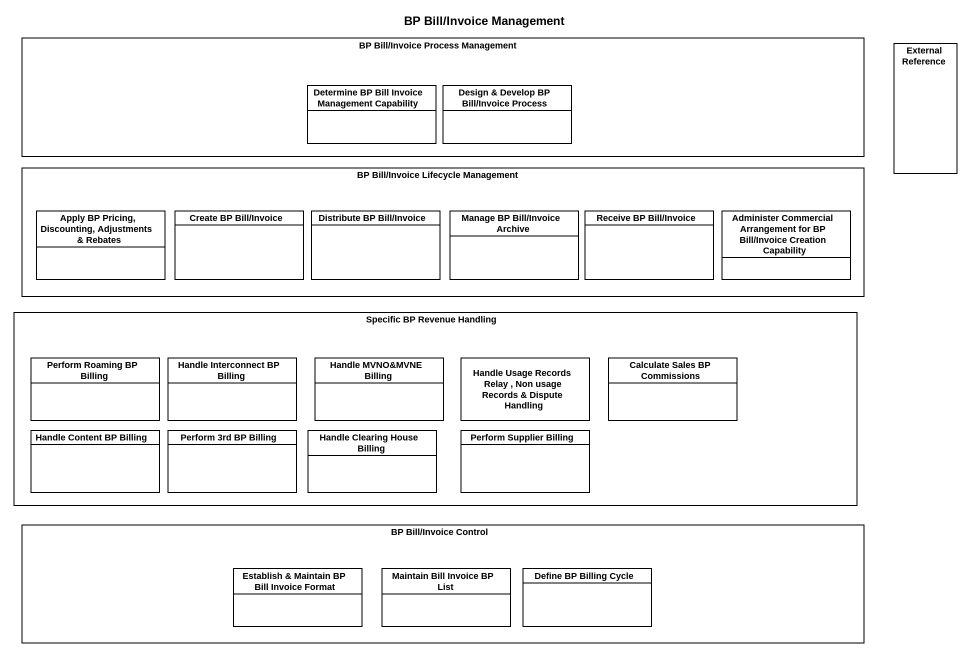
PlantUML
@startuml
title BP Bill/Invoice Management
allowmixing
hide circle
hide empty members
rectangle "BP Bill/Invoice Process Management" as BP_Bill_Invoice_Process {
  class "Determine BP Bill Invoice Management Capability" as Determine_BP_Bill_Invoice #FFFFFF
  class "Design & Develop BP Bill/Invoice Process" as Design_Develop_BP_Bill #FFFFFF
}
rectangle "External Reference" as External_Reference
rectangle "BP Bill/Invoice Lifecycle Management" as BP_Bill_Invoice_Lifecycle {
  class "Apply BP Pricing, Discounting, Adjustments & Rebates" as Apply_BP_Pricing #FFFFFF
  class "Create BP Bill/Invoice" as Create_BP_Bill_Invoice #FFFFFF
  class "Distribute BP Bill/Invoice" as Distribute_BP_Bill_Invoice #FFFFFF
  class "Manage BP Bill/Invoice Archive" as Manage_BP_Bill_Invoice #FFFFFF
  class "Receive BP Bill/Invoice" as Receive_BP_Bill_Invoice #FFFFFF
  class "Administer Commercial Arrangement for BP Bill/Invoice Creation Capability" as Administer_Commercial #FFFFFF
}
rectangle "Specific BP Revenue Handling" as Specific_BP_Revenue_Handling {
  class "Perform Roaming BP Billing" as Perform_Roaming_BP_Billing #FFFFFF
  class "Handle Interconnect BP Billing" as Handle_Interconnect_BP #FFFFFF
  class "Handle MVNO&MVNE Billing" as Handle_MVNO_MVNE_Billing #FFFFFF
  class "Handle Usage Records Relay , Non usage Records & Dispute Handling" as Handle_Usage_Records_Relay #FFFFFF
  class "Calculate Sales BP Commissions" as Calculate_Sales_BP #FFFFFF
  class "Handle Content BP Billing" as Handle_Content_BP_Billing #FFFFFF
  class "Perform 3rd BP Billing" as Perform_3rd_BP_Billing #FFFFFF
  class "Handle Clearing House Billing" as Handle_Clearing_House #FFFFFF
  class "Perform Supplier Billing" as Perform_Supplier_Billing #FFFFFF
}
rectangle "BP Bill/Invoice Control" as BP_Bill_Invoice_Control {
  class "Establish & Maintain BP Bill Invoice Format" as Establish_Maintain_BP_Bill #FFFFFF
  class "Maintain Bill Invoice BP List" as Maintain_Bill_Invoice_BP #FFFFFF
  class "Define BP Billing Cycle" as Define_BP_Billing_Cycle #FFFFFF
}
@enduml
